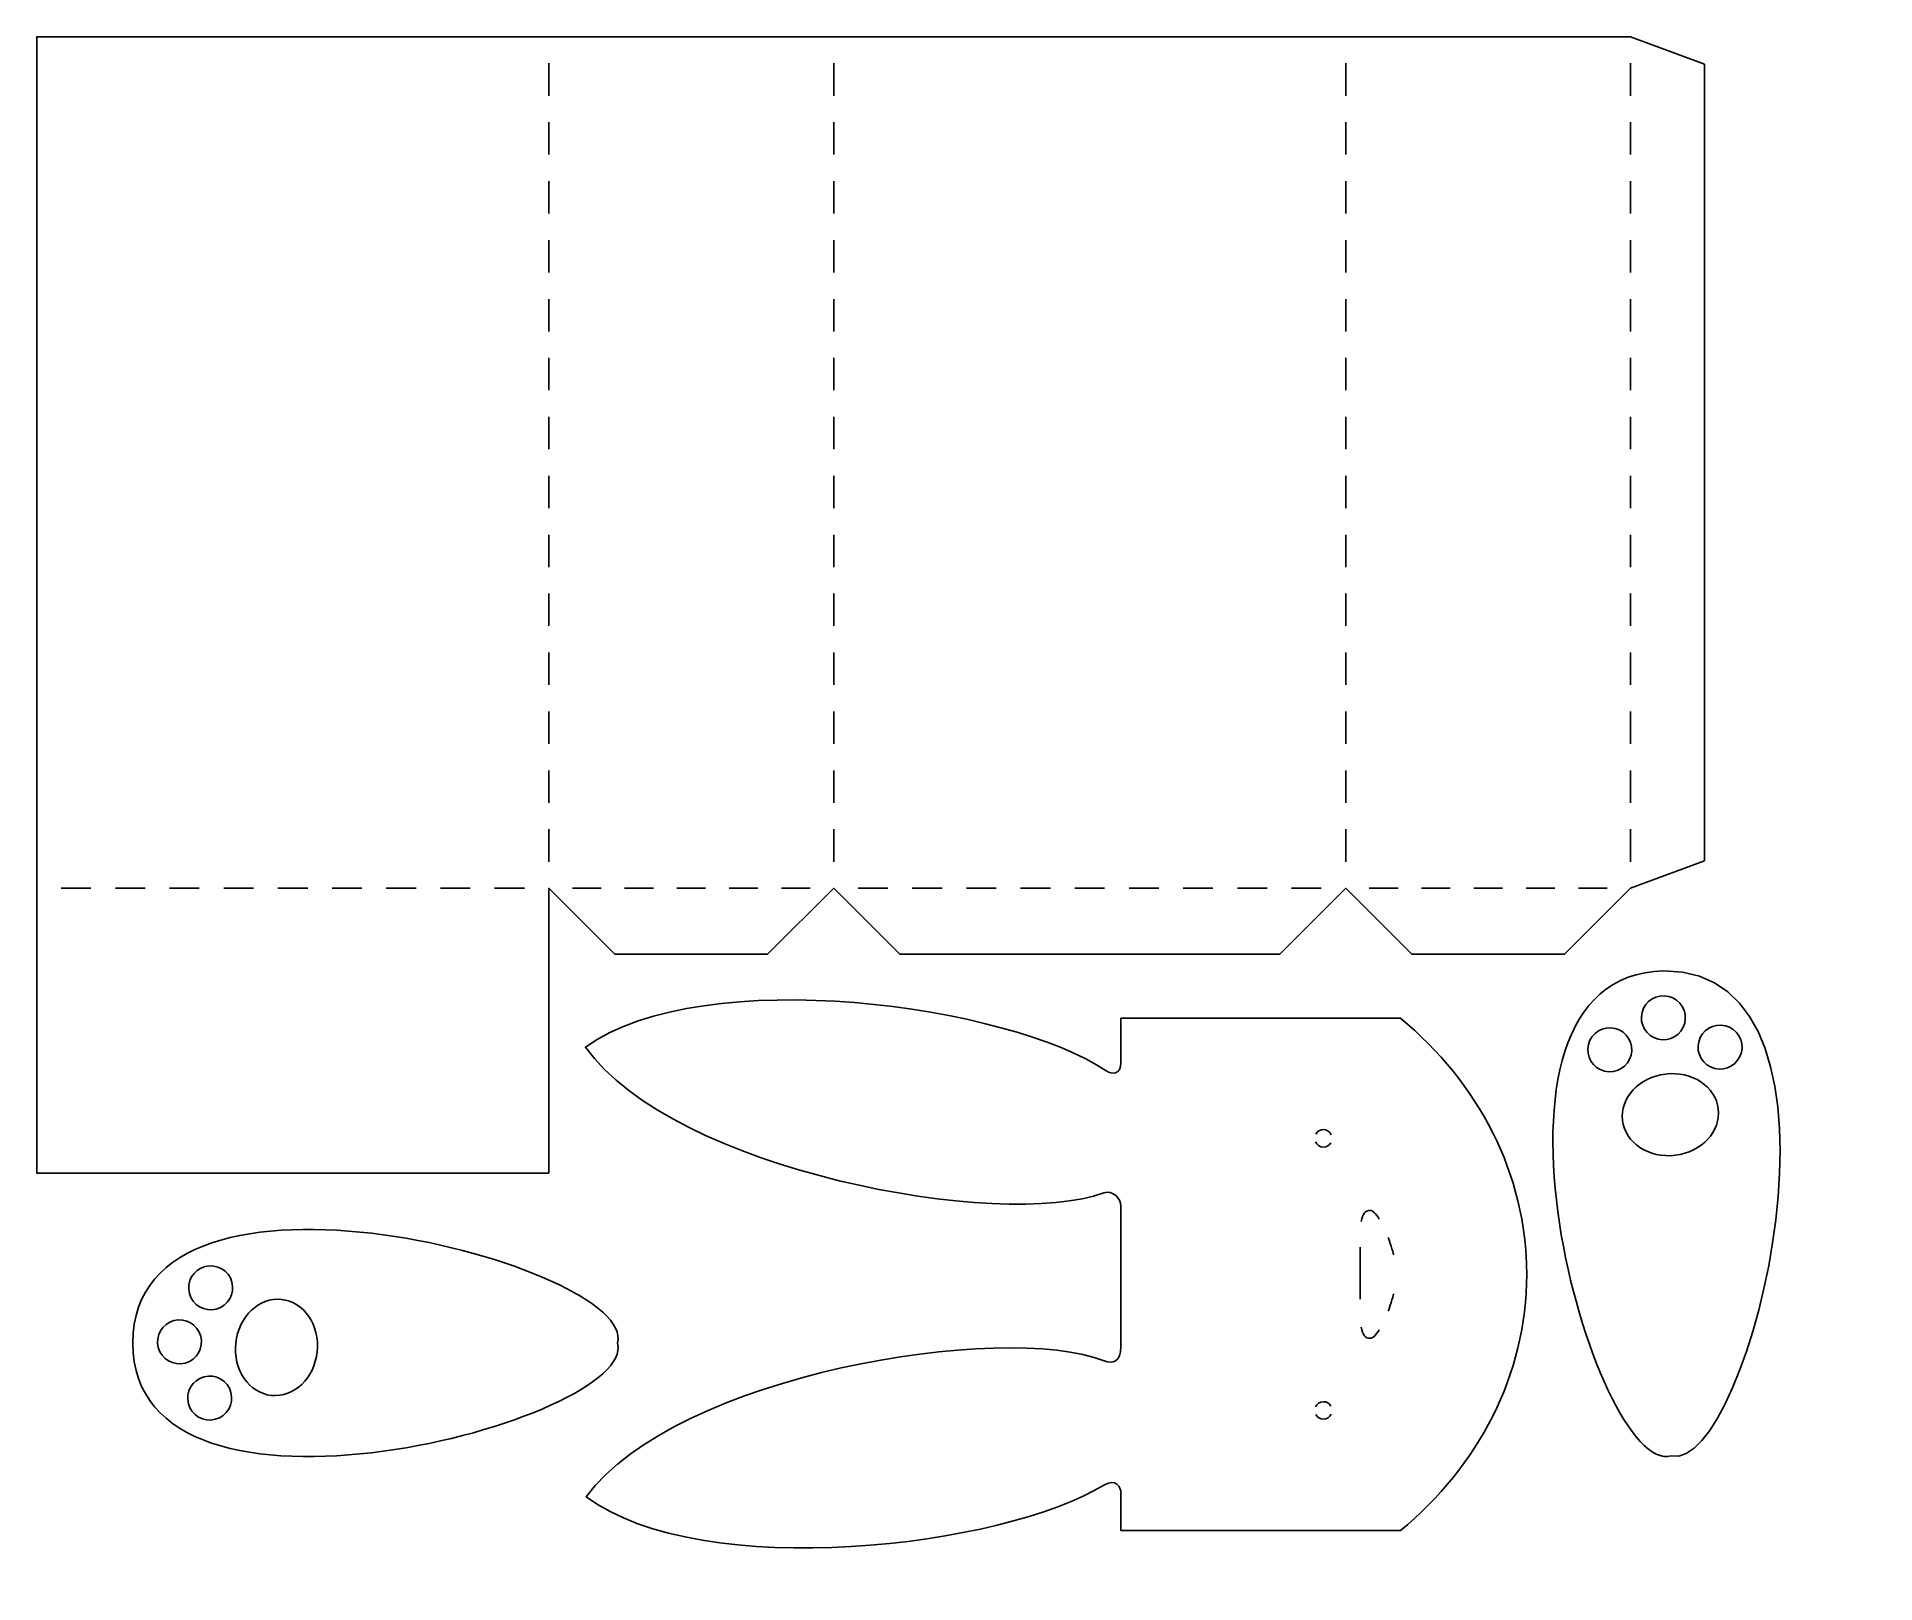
# Model space of a CAD drawing. Header units: centimetres. Extents: x 4 to 21.6, y -7.8 to 7.
import ezdxf

# ---------------------------------------------------------------- set-up
doc = ezdxf.new("R2010")
doc.units = ezdxf.units.CM
doc.header["$MEASUREMENT"] = 0
doc.layers.add('Layer 1', color=7, linetype='Continuous')

msp = doc.modelspace()

# ---------------------------------------------------------------- linework, layer by layer
at = {"layer": 'Layer 1', "color": 254}
for points, knots in [([(19.28588, -1.13804), (19.28588, -1.13804), (18.65088, -1.77304), (18.65088, -1.77304), (18.65088, -1.77304), (18.65088, -1.77304), (17.18167, -1.77304), (17.18167, -1.77304), (17.18167, -1.77304), (17.18167, -1.77304), (16.54667, -1.13804), (16.54667, -1.13804), (16.54667, -1.13804), (16.54667, -1.13804), (15.91167, -1.77304), (15.91167, -1.77304), (15.91167, -1.77304), (15.91167, -1.77304), (12.25751, -1.77304), (12.25751, -1.77304), (12.25751, -1.77304), (12.25751, -1.77304), (11.62251, -1.13804), (11.62251, -1.13804), (11.62251, -1.13804), (11.62251, -1.13804), (10.98751, -1.77304), (10.98751, -1.77304), (10.98751, -1.77304), (10.98751, -1.77304), (9.51828, -1.77304), (9.51828, -1.77304), (9.51828, -1.77304), (9.51828, -1.77304), (8.88328, -1.13804), (8.88328, -1.13804), (8.88328, -1.13804), (8.88328, -1.13804), (8.88328, -3.8773), (8.88328, -3.8773), (8.88328, -3.8773), (8.88328, -3.8773), (3.95938, -3.8773), (3.95938, -3.8773), (3.95938, -3.8773), (3.95938, -3.8773), (3.95938, -1.13804), (3.95938, -1.13804), (3.95938, -1.13804), (3.95938, -1.13804), (3.95938, 7.04735), (3.95938, 7.04735), (3.95938, 7.04735), (3.95938, 7.04735), (8.88328, 7.04735), (8.88328, 7.04735), (8.88328, 7.04735), (8.88328, 7.04735), (11.62251, 7.04735), (11.62251, 7.04735), (11.62251, 7.04735), (11.62251, 7.04735), (16.54667, 7.04735), (16.54667, 7.04735), (16.54667, 7.04735), (16.54667, 7.04735), (19.28588, 7.04735), (19.28588, 7.04735), (19.28588, 7.04735), (19.28588, 7.04735), (19.99631, 6.78277), (19.99631, 6.78277), (19.99631, 6.78277), (19.99631, 6.78277), (19.99631, -0.87345), (19.99631, -0.87345), (19.99631, -0.87345), (19.99631, -0.87345), (19.28588, -1.13804), (19.28588, -1.13804)], [0, 0, 0, 0, 0.04761905, 0.04761905, 0.04761905, 0.04761905, 0.0952381, 0.0952381, 0.0952381, 0.0952381, 0.14285714, 0.14285714, 0.14285714, 0.14285714, 0.19047619, 0.19047619, 0.19047619, 0.19047619, 0.23809524, 0.23809524, 0.23809524, 0.23809524, 0.28571429, 0.28571429, 0.28571429, 0.28571429, 0.33333333, 0.33333333, 0.33333333, 0.33333333, 0.38095238, 0.38095238, 0.38095238, 0.38095238, 0.42857143, 0.42857143, 0.42857143, 0.42857143, 0.47619048, 0.47619048, 0.47619048, 0.47619048, 0.52380952, 0.52380952, 0.52380952, 0.52380952, 0.57142857, 0.57142857, 0.57142857, 0.57142857, 0.61904762, 0.61904762, 0.61904762, 0.61904762, 0.66666667, 0.66666667, 0.66666667, 0.66666667, 0.71428571, 0.71428571, 0.71428571, 0.71428571, 0.76190476, 0.76190476, 0.76190476, 0.76190476, 0.80952381, 0.80952381, 0.80952381, 0.80952381, 0.85714286, 0.85714286, 0.85714286, 0.85714286, 0.9047619, 0.9047619, 0.9047619, 0.9047619, 1, 1, 1, 1]), ([(14.38484, -2.8156), (14.38484, -2.8156), (14.38484, -2.3884), (14.38484, -2.3884), (14.38484, -2.3884), (14.38484, -2.3884), (17.07356, -2.38841), (17.07356, -2.38841), (17.07356, -2.38841), (17.82101, -3.00727), (18.28691, -3.88145), (18.28691, -4.85033), (18.28691, -4.85033), (18.28691, -5.81953), (17.82101, -6.69371), (17.07356, -7.31257), (17.07356, -7.31257), (17.07356, -7.31257), (14.38484, -7.31257), (14.38484, -7.31257), (14.38484, -7.31257), (14.38484, -7.31257), (14.38484, -6.95636), (14.38484, -6.95636), (14.38484, -6.95636), (14.38484, -6.89021), (14.33534, -6.81208), (14.22561, -6.87434), (14.22561, -6.87434), (14.22556, -6.87431), (14.22556, -6.87426), (14.2255, -6.87421), (14.2255, -6.87421), (13.25435, -7.47254), (10.36547, -7.81957), (9.24133, -6.98896), (9.24133, -6.98896), (10.11236, -5.81043), (13.25233, -5.29967), (14.22497, -5.68269), (14.22497, -5.68269), (14.22518, -5.68274), (14.22539, -5.68269), (14.22558, -5.68274), (14.22558, -5.68274), (14.30051, -5.71637), (14.38481, -5.69076), (14.38481, -5.54524), (14.38481, -5.54524), (14.38481, -5.54524), (14.38481, -4.19586), (14.38481, -4.19586), (14.38481, -4.19586), (14.38481, -4.11648), (14.30631, -4.0397), (14.22048, -4.0674), (14.22048, -4.0674), (14.22048, -4.06737), (14.22048, -4.06735), (14.22043, -4.06735), (14.22043, -4.06735), (13.23425, -4.42967), (10.0824, -3.85878), (9.23497, -2.66463), (9.23497, -2.66463), (10.38636, -1.84768), (13.31434, -2.26688), (14.24409, -2.89413), (14.24409, -2.89413), (14.2443, -2.89424), (14.24451, -2.89408), (14.24465, -2.89424), (14.24465, -2.89424), (14.29631, -2.93085), (14.38484, -2.93025), (14.38484, -2.8156)], [0, 0, 0, 0, 0.05, 0.05, 0.05, 0.05, 0.1, 0.1, 0.1, 0.1, 0.15, 0.15, 0.15, 0.15, 0.2, 0.2, 0.2, 0.2, 0.25, 0.25, 0.25, 0.25, 0.3, 0.3, 0.3, 0.3, 0.35, 0.35, 0.35, 0.35, 0.4, 0.4, 0.4, 0.4, 0.45, 0.45, 0.45, 0.45, 0.5, 0.5, 0.5, 0.5, 0.55, 0.55, 0.55, 0.55, 0.6, 0.6, 0.6, 0.6, 0.65, 0.65, 0.65, 0.65, 0.7, 0.7, 0.7, 0.7, 0.75, 0.75, 0.75, 0.75, 0.8, 0.8, 0.8, 0.8, 0.85, 0.85, 0.85, 0.85, 0.9, 0.9, 0.9, 0.9, 1, 1, 1, 1]), ([(19.60441, -1.9334), (17.57103, -1.9729), (18.93906, -6.80449), (19.67733, -6.5956), (19.67733, -6.5956), (20.42149, -6.78144), (21.63826, -1.90959), (19.60441, -1.9334)], [0, 0, 0, 0, 0.33333333, 0.33333333, 0.33333333, 0.33333333, 1, 1, 1, 1]), ([(19.3957, -2.33271), (19.42398, -2.21939), (19.53876, -2.15049), (19.65208, -2.1788), (19.65208, -2.1788), (19.76535, -2.20708), (19.8343, -2.32186), (19.80596, -2.43515), (19.80596, -2.43515), (19.77768, -2.54844), (19.6629, -2.61734), (19.54961, -2.58906), (19.54961, -2.58906), (19.43629, -2.56076), (19.36739, -2.44598), (19.3957, -2.33271)], [0, 0, 0, 0, 0.2, 0.2, 0.2, 0.2, 0.4, 0.4, 0.4, 0.4, 0.6, 0.6, 0.6, 0.6, 1, 1, 1, 1]), ([(19.03471, -2.89633), (18.92142, -2.86805), (18.85249, -2.75327), (18.88083, -2.64), (18.88083, -2.64), (18.90909, -2.52671), (19.02386, -2.45778), (19.13718, -2.48612), (19.13718, -2.48612), (19.25045, -2.5144), (19.3194, -2.62915), (19.29106, -2.74247), (19.29106, -2.74247), (19.2628, -2.85571), (19.14803, -2.92461), (19.03471, -2.89633)], [0, 0, 0, 0, 0.2, 0.2, 0.2, 0.2, 0.4, 0.4, 0.4, 0.4, 0.6, 0.6, 0.6, 0.6, 1, 1, 1, 1]), ([(20.09458, -2.87045), (19.98129, -2.84217), (19.91236, -2.72742), (19.94067, -2.6141), (19.94067, -2.6141), (19.96898, -2.50081), (20.08373, -2.43191), (20.19702, -2.46022), (20.19702, -2.46022), (20.31034, -2.48853), (20.37924, -2.60328), (20.35095, -2.71657), (20.35095, -2.71657), (20.32265, -2.82989), (20.20787, -2.89876), (20.09458, -2.87045)], [0, 0, 0, 0, 0.2, 0.2, 0.2, 0.2, 0.4, 0.4, 0.4, 0.4, 0.6, 0.6, 0.6, 0.6, 1, 1, 1, 1]), ([(19.71564, -3.70569), (19.46122, -3.73628), (19.23394, -3.5861), (19.20801, -3.37036), (19.20801, -3.37036), (19.18211, -3.15454), (19.36732, -2.95486), (19.62179, -2.9243), (19.62179, -2.9243), (19.87621, -2.89371), (20.10349, -3.04389), (20.12942, -3.25969), (20.12942, -3.25969), (20.15532, -3.47547), (19.97009, -3.67515), (19.71564, -3.70569)], [0, 0, 0, 0, 0.2, 0.2, 0.2, 0.2, 0.4, 0.4, 0.4, 0.4, 0.6, 0.6, 0.6, 0.6, 1, 1, 1, 1]), ([(4.88177, -5.50959), (4.8892, -7.54355), (9.74185, -6.25204), (9.54452, -5.51081), (9.54452, -5.51081), (9.74204, -4.76939), (4.89006, -3.47584), (4.88177, -5.50959)], [0, 0, 0, 0, 0.33333333, 0.33333333, 0.33333333, 0.33333333, 1, 1, 1, 1]), ([(5.68592, -5.18386), (5.57305, -5.21392), (5.45724, -5.14677), (5.42724, -5.03389), (5.42724, -5.03389), (5.39721, -4.92105), (5.46428, -4.80521), (5.57715, -4.77521), (5.57715, -4.77521), (5.69002, -4.74521), (5.80583, -4.8123), (5.83583, -4.92518), (5.83583, -4.92518), (5.86584, -5.038), (5.79877, -5.15383), (5.68592, -5.18386)], [0, 0, 0, 0, 0.2, 0.2, 0.2, 0.2, 0.4, 0.4, 0.4, 0.4, 0.6, 0.6, 0.6, 0.6, 1, 1, 1, 1]), ([(6.65562, -5.59354), (6.62895, -5.84841), (6.43218, -6.03672), (6.21601, -6.01412), (6.21601, -6.01412), (5.99979, -5.99152), (5.84615, -5.7666), (5.87282, -5.51173), (5.87282, -5.51173), (5.89949, -5.25683), (6.09631, -5.06855), (6.31248, -5.09115), (6.31248, -5.09115), (6.52859, -5.11372), (6.68224, -5.33867), (6.65562, -5.59354)], [0, 0, 0, 0, 0.2, 0.2, 0.2, 0.2, 0.4, 0.4, 0.4, 0.4, 0.6, 0.6, 0.6, 0.6, 1, 1, 1, 1]), ([(5.12786, -5.55346), (5.09783, -5.44059), (5.16495, -5.32475), (5.27783, -5.29475), (5.27783, -5.29475), (5.39071, -5.26475), (5.50651, -5.33184), (5.53651, -5.44472), (5.53651, -5.44472), (5.56651, -5.5576), (5.49947, -5.6734), (5.3866, -5.7034), (5.3866, -5.7034), (5.27375, -5.73345), (5.15795, -5.66633), (5.12786, -5.55346)], [0, 0, 0, 0, 0.2, 0.2, 0.2, 0.2, 0.4, 0.4, 0.4, 0.4, 0.6, 0.6, 0.6, 0.6, 1, 1, 1, 1]), ([(5.67634, -6.24399), (5.56347, -6.27402), (5.44766, -6.2069), (5.41766, -6.09402), (5.41766, -6.09402), (5.38758, -5.98115), (5.4547, -5.86534), (5.56757, -5.83531), (5.56757, -5.83531), (5.68044, -5.80528), (5.79625, -5.87238), (5.82625, -5.98525), (5.82625, -5.98525), (5.85634, -6.0981), (5.78922, -6.21394), (5.67634, -6.24399)], [0, 0, 0, 0, 0.2, 0.2, 0.2, 0.2, 0.4, 0.4, 0.4, 0.4, 0.6, 0.6, 0.6, 0.6, 1, 1, 1, 1])]:
    msp.add_open_spline(points, degree=3, knots=knots, dxfattribs=at)
at = {"layer": 'Layer 1', "color": 250, "lineweight": 25}
for points in [[(8.88325, 6.4809), (8.88325, 6.4809), (8.88325, 6.79216), (8.88325, 6.79216)], [(11.62251, 6.4809), (11.62251, 6.4809), (11.62251, 6.79216), (11.62251, 6.79216)], [(16.54667, 6.79216), (16.54667, 6.79216), (16.54667, 6.4809), (16.54667, 6.4809)], [(19.28588, 6.79216), (19.28588, 6.79216), (19.28588, 6.4809), (19.28588, 6.4809)], [(8.88325, 5.91446), (8.88325, 5.91446), (8.88325, 6.22569), (8.88325, 6.22569)], [(11.62251, 6.22569), (11.62251, 6.22569), (11.62251, 5.91446), (11.62251, 5.91446)], [(16.54667, 5.91446), (16.54667, 5.91446), (16.54667, 6.22569), (16.54667, 6.22569)], [(19.28588, 6.22569), (19.28588, 6.22569), (19.28588, 5.91446), (19.28588, 5.91446)], [(8.88325, 5.34801), (8.88325, 5.34801), (8.88325, 5.65927), (8.88325, 5.65927)], [(11.62251, 5.34801), (11.62251, 5.34801), (11.62251, 5.65927), (11.62251, 5.65927)], [(16.54667, 5.65927), (16.54667, 5.65927), (16.54667, 5.34801), (16.54667, 5.34801)], [(19.28588, 5.65927), (19.28588, 5.65927), (19.28588, 5.34801), (19.28588, 5.34801)], [(8.88325, 5.09285), (8.88325, 5.09285), (8.88325, 4.78159), (8.88325, 4.78159)], [(11.62251, 5.09285), (11.62251, 5.09285), (11.62251, 4.78159), (11.62251, 4.78159)], [(16.54667, 5.09285), (16.54667, 5.09285), (16.54667, 4.78159), (16.54667, 4.78159)], [(19.28588, 5.09285), (19.28588, 5.09285), (19.28588, 4.78159), (19.28588, 4.78159)], [(8.88325, 4.21517), (8.88325, 4.21517), (8.88325, 4.52637), (8.88325, 4.52637)], [(11.62251, 4.21517), (11.62251, 4.21517), (11.62251, 4.52637), (11.62251, 4.52637)], [(16.54667, 4.21517), (16.54667, 4.21517), (16.54667, 4.52637), (16.54667, 4.52637)], [(19.28588, 4.52635), (19.28588, 4.52635), (19.28588, 4.21515), (19.28588, 4.21515)], [(8.88325, 3.95993), (8.88325, 3.95993), (8.88325, 3.64867), (8.88325, 3.64867)], [(11.62251, 3.95993), (11.62251, 3.95993), (11.62251, 3.64867), (11.62251, 3.64867)], [(16.54667, 3.6487), (16.54667, 3.6487), (16.54667, 3.95993), (16.54667, 3.95993)], [(19.28588, 3.6487), (19.28588, 3.6487), (19.28588, 3.95993), (19.28588, 3.95993)], [(8.88325, 3.39351), (8.88325, 3.39351), (8.88325, 3.08225), (8.88325, 3.08225)], [(11.62251, 3.39351), (11.62251, 3.39351), (11.62251, 3.08225), (11.62251, 3.08225)], [(16.54667, 3.08225), (16.54667, 3.08225), (16.54667, 3.39351), (16.54667, 3.39351)], [(19.28588, 3.08225), (19.28588, 3.08225), (19.28588, 3.39351), (19.28588, 3.39351)], [(8.88325, 2.82703), (8.88325, 2.82703), (8.88325, 2.51577), (8.88325, 2.51577)], [(11.62251, 2.82703), (11.62251, 2.82703), (11.62251, 2.51577), (11.62251, 2.51577)], [(16.54667, 2.51578), (16.54667, 2.51578), (16.54667, 2.82704), (16.54667, 2.82704)], [(19.28588, 2.51578), (19.28588, 2.51578), (19.28588, 2.82704), (19.28588, 2.82704)], [(8.88325, 2.26061), (8.88325, 2.26061), (8.88325, 1.94935), (8.88325, 1.94935)], [(11.62251, 2.26061), (11.62251, 2.26061), (11.62251, 1.94935), (11.62251, 1.94935)], [(16.54667, 1.94936), (16.54667, 1.94936), (16.54667, 2.26062), (16.54667, 2.26062)], [(19.28588, 1.94936), (19.28588, 1.94936), (19.28588, 2.26062), (19.28588, 2.26062)], [(8.88325, 1.38294), (8.88325, 1.38294), (8.88325, 1.69414), (8.88325, 1.69414)], [(11.62251, 1.38294), (11.62251, 1.38294), (11.62251, 1.69414), (11.62251, 1.69414)], [(16.54667, 1.38294), (16.54667, 1.38294), (16.54667, 1.69414), (16.54667, 1.69414)], [(19.28588, 1.69412), (19.28588, 1.69412), (19.28588, 1.38292), (19.28588, 1.38292)], [(8.88325, 1.1277), (8.88325, 1.1277), (8.88325, 0.81644), (8.88325, 0.81644)], [(11.62251, 1.1277), (11.62251, 1.1277), (11.62251, 0.81644), (11.62251, 0.81644)], [(16.54667, 0.81647), (16.54667, 0.81647), (16.54667, 1.12773), (16.54667, 1.12773)], [(19.28588, 0.81647), (19.28588, 0.81647), (19.28588, 1.12773), (19.28588, 1.12773)], [(8.88325, 0.56128), (8.88325, 0.56128), (8.88325, 0.25002), (8.88325, 0.25002)], [(11.62251, 0.56128), (11.62251, 0.56128), (11.62251, 0.25002), (11.62251, 0.25002)], [(16.54667, 0.25002), (16.54667, 0.25002), (16.54667, 0.56128), (16.54667, 0.56128)], [(19.28588, 0.25002), (19.28588, 0.25002), (19.28588, 0.56128), (19.28588, 0.56128)], [(8.88325, -0.3164), (8.88325, -0.3164), (8.88325, -0.0052), (8.88325, -0.0052)], [(11.62251, -0.3164), (11.62251, -0.3164), (11.62251, -0.0052), (11.62251, -0.0052)], [(16.54667, -0.3164), (16.54667, -0.3164), (16.54667, -0.0052), (16.54667, -0.0052)], [(19.28588, -0.0052), (19.28588, -0.0052), (19.28588, -0.3164), (19.28588, -0.3164)], [(8.88325, -0.57162), (8.88325, -0.57162), (8.88325, -0.88288), (8.88325, -0.88288)], [(11.62251, -0.57162), (11.62251, -0.57162), (11.62251, -0.88288), (11.62251, -0.88288)], [(16.54667, -0.88287), (16.54667, -0.88287), (16.54667, -0.57161), (16.54667, -0.57161)], [(19.28588, -0.88287), (19.28588, -0.88287), (19.28588, -0.57161), (19.28588, -0.57161)], [(4.19412, -1.13804), (4.19412, -1.13804), (4.4804, -1.13804), (4.4804, -1.13804)], [(5.00142, -1.13804), (5.00142, -1.13804), (4.71514, -1.13804), (4.71514, -1.13804)], [(5.52241, -1.13804), (5.52241, -1.13804), (5.23616, -1.13804), (5.23616, -1.13804)], [(6.04343, -1.13804), (6.04343, -1.13804), (5.75717, -1.13804), (5.75717, -1.13804)], [(6.56447, -1.13804), (6.56447, -1.13804), (6.27819, -1.13804), (6.27819, -1.13804)], [(7.08546, -1.13804), (7.08546, -1.13804), (6.79921, -1.13804), (6.79921, -1.13804)], [(7.60648, -1.13804), (7.60648, -1.13804), (7.32023, -1.13804), (7.32023, -1.13804)], [(8.12752, -1.13804), (8.12752, -1.13804), (7.84124, -1.13804), (7.84124, -1.13804)], [(8.64852, -1.13804), (8.64852, -1.13804), (8.36224, -1.13804), (8.36224, -1.13804)], [(9.3858, -1.13804), (9.3858, -1.13804), (9.10966, -1.13804), (9.10966, -1.13804)], [(9.88841, -1.13804), (9.88841, -1.13804), (9.61226, -1.13804), (9.61226, -1.13804)], [(10.39096, -1.13804), (10.39096, -1.13804), (10.11481, -1.13804), (10.11481, -1.13804)], [(10.8935, -1.13804), (10.8935, -1.13804), (10.61736, -1.13804), (10.61736, -1.13804)], [(11.39608, -1.13804), (11.39608, -1.13804), (11.11994, -1.13804), (11.11994, -1.13804)], [(12.14356, -1.13804), (12.14356, -1.13804), (11.85728, -1.13804), (11.85728, -1.13804)], [(12.66457, -1.13804), (12.66457, -1.13804), (12.37829, -1.13804), (12.37829, -1.13804)], [(13.18564, -1.13804), (13.18564, -1.13804), (12.89936, -1.13804), (12.89936, -1.13804)], [(13.70669, -1.13804), (13.70669, -1.13804), (13.42041, -1.13804), (13.42041, -1.13804)], [(14.2277, -1.13804), (14.2277, -1.13804), (13.94143, -1.13804), (13.94143, -1.13804)], [(14.74877, -1.13804), (14.74877, -1.13804), (14.4625, -1.13804), (14.4625, -1.13804)], [(15.26982, -1.13804), (15.26982, -1.13804), (14.98354, -1.13804), (14.98354, -1.13804)], [(15.79089, -1.13804), (15.79089, -1.13804), (15.50461, -1.13804), (15.50461, -1.13804)], [(16.31191, -1.13804), (16.31191, -1.13804), (16.02563, -1.13804), (16.02563, -1.13804)], [(17.04922, -1.13804), (17.04922, -1.13804), (16.77308, -1.13804), (16.77308, -1.13804)], [(17.55177, -1.13804), (17.55177, -1.13804), (17.27563, -1.13804), (17.27563, -1.13804)], [(18.05432, -1.13804), (18.05432, -1.13804), (17.7782, -1.13804), (17.7782, -1.13804)], [(18.55692, -1.13804), (18.55692, -1.13804), (18.28078, -1.13804), (18.28078, -1.13804)], [(19.05947, -1.13804), (19.05947, -1.13804), (18.78333, -1.13804), (18.78333, -1.13804)], [(16.68529, -5.08956), (16.68508, -5.07236), (16.68484, -4.60495), (16.68473, -4.58833)], [(17.00858, -4.66377), (16.99966, -4.63308), (16.96601, -4.52582), (16.95603, -4.49626)], [(16.95603, -5.20437), (16.966, -5.17482), (16.99966, -5.06755), (17.00858, -5.03686)]]:
    msp.add_open_spline(points, degree=3, dxfattribs=at)
for points in [[(16.40787, -3.50738), (16.39459, -3.47859), (16.36548, -3.45859), (16.33191, -3.45859), (16.33191, -3.45859), (16.3004, -3.45859), (16.27285, -3.47605), (16.25854, -3.50182)], [(16.25547, -3.57699), (16.26859, -3.60609), (16.29791, -3.62633), (16.33191, -3.62633), (16.33191, -3.62633), (16.36281, -3.62633), (16.38988, -3.60942), (16.40435, -3.58431)], [(16.8687, -4.31857), (16.83703, -4.2669), (16.80615, -4.23538), (16.77985, -4.23538), (16.77985, -4.23538), (16.73529, -4.23538), (16.70915, -4.2653), (16.69582, -4.34325)], [(16.69582, -5.35735), (16.70916, -5.43532), (16.7353, -5.46525), (16.77985, -5.46525), (16.77985, -5.46525), (16.80615, -5.46525), (16.83703, -5.43376), (16.8687, -5.38201)], [(16.25547, -6.12366), (16.26859, -6.09456), (16.29791, -6.07429), (16.33191, -6.07429), (16.33191, -6.07429), (16.36281, -6.07429), (16.38988, -6.0912), (16.40435, -6.11628)], [(16.25851, -6.1988), (16.27282, -6.2246), (16.30037, -6.24203), (16.33188, -6.24203), (16.33188, -6.24203), (16.36548, -6.24203), (16.39456, -6.22205), (16.40784, -6.19324)]]:
    msp.add_open_spline(points, degree=3, knots=[0, 0, 0, 0, 0.33333333, 0.33333333, 0.33333333, 0.33333333, 1, 1, 1, 1], dxfattribs=at)

doc.saveas('drawing.dxf')
